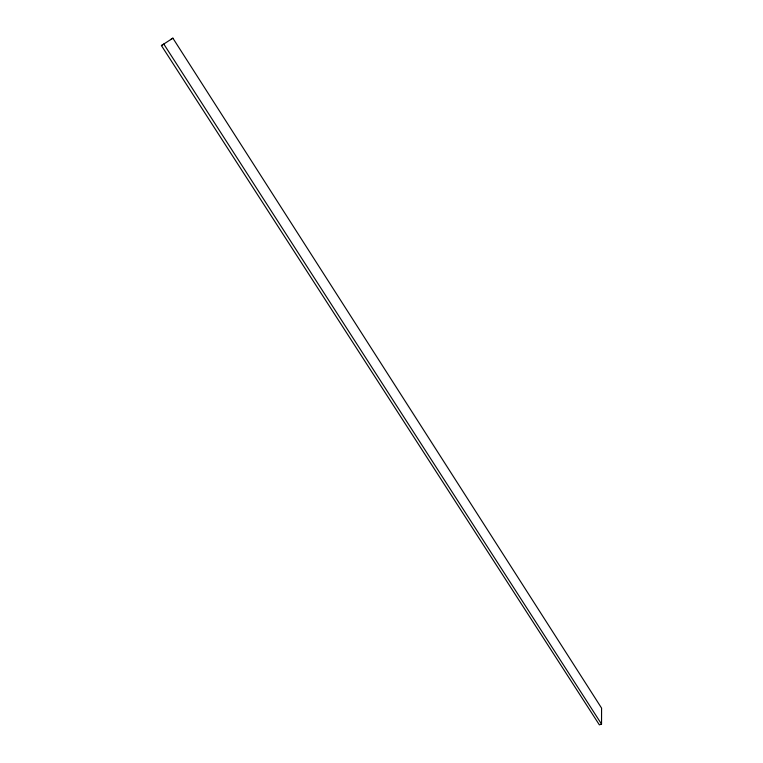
<?xml version="1.0" encoding="UTF-8"?>
<svg xmlns="http://www.w3.org/2000/svg" width="763" height="763" viewBox="0 0 763 763"><rect width="100%" height="100%" fill="white"/><g stroke="black" fill="none" stroke-linecap="round" stroke-linejoin="round"><path stroke-width="1.14" d="M172.877 38.15L161.422 45.58L599.356 724.85L601.53 724.087L601.578 708.112L172.877 38.15L170.55 39.638M161.422 45.58L163.787 44.054L601.53 724.087"/></g></svg>
